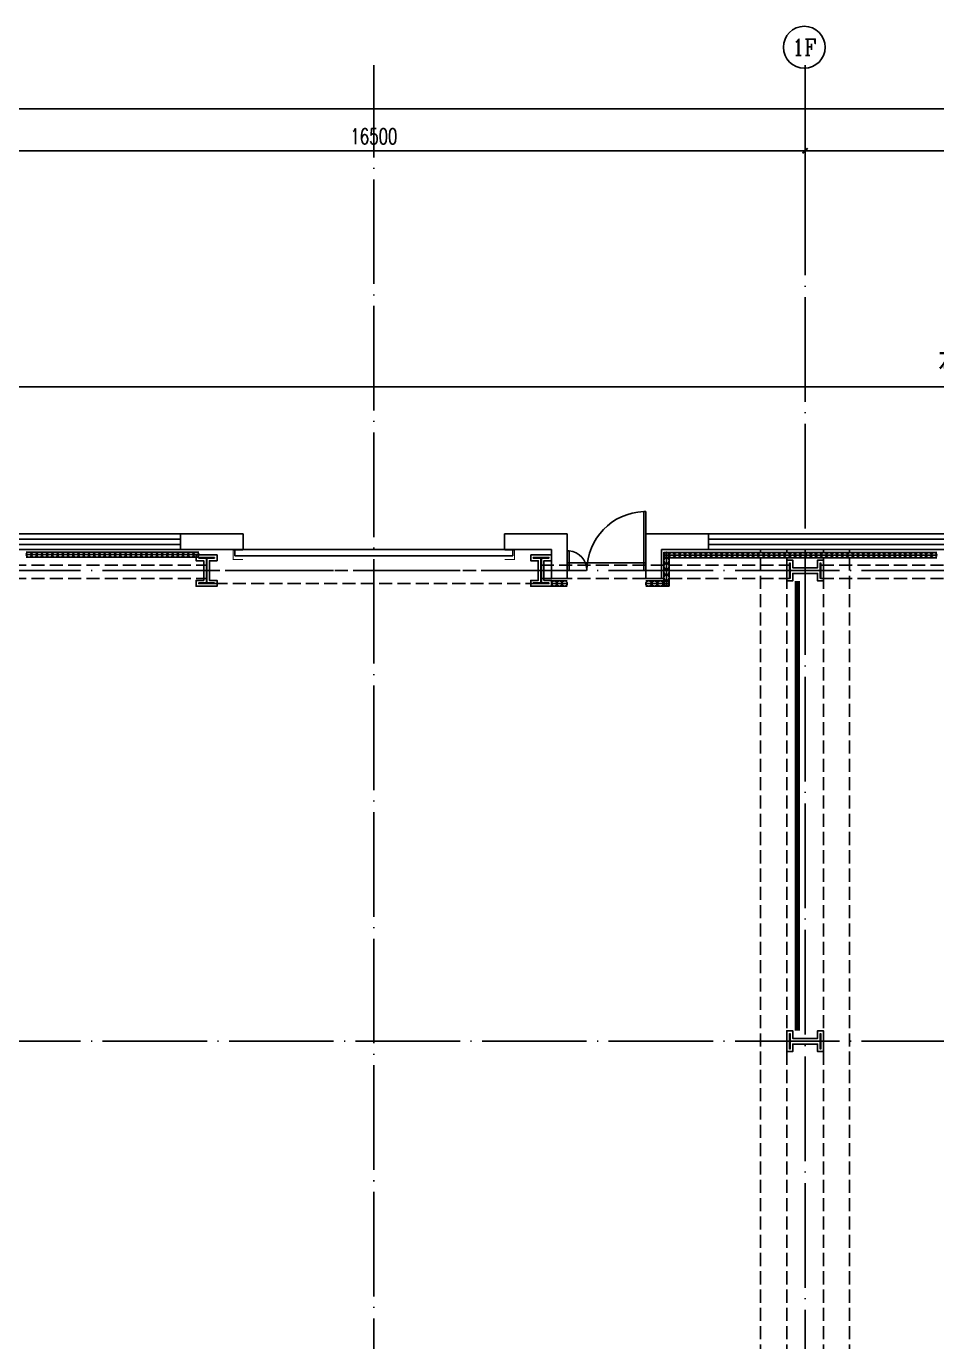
# Model space of a CAD drawing. Extents: x -555607 to 460190, y 498714 to 1664455.
# Drawn here: x -225354 to -207936, y 817074 to 842226 of the extents above; entities that cross this region are included whole.
import ezdxf
from ezdxf.enums import TextEntityAlignment as Align

# ---------------------------------------------------------------- set-up
doc = ezdxf.new("R2010")
doc.units = 0
doc.header["$LTSCALE"] = 1000
doc.header["$MEASUREMENT"] = 0
for name, pattern in [('10平面$0$DASH', [0.35, 0.25, -0.1]), ('CENTER', [2, 1.25, -0.25, 0.25, -0.25]), ('DASH', [0.35, 0.25, -0.1]), ('DOTE', [2.42, 2, -0.2, 0.02, -0.2])]:
    doc.linetypes.add(name, pattern=pattern)
doc.layers.get('Defpoints').update_dxf_attribs({"color": 210})
for name, color, linetype in [('10平面$0$WINDOW', 8, 'Continuous'), ('A-AXIS-D', 1, 'Continuous'), ('A-AXIS-DOTE', 14, 'DOTE'), ('A-AXIS-DP', 126, 'Continuous'), ('A-HATCH-2', 251, 'Continuous'), ('A-HRAIL', 250, 'Continuous'), ('A-SFCE', 30, 'Continuous'), ('AS-WALL', 40, 'Continuous'), ('TH_DIM', 3, 'Continuous'), ('建-窗', 8, 'Continuous')]:
    doc.layers.add(name, color=color, linetype=linetype)
doc.layers.add('S-col', color=2, linetype='Continuous', lineweight=0)
doc.layers.add('柱间支撑', color=6, linetype='CENTER', lineweight=0)
doc.styles.add('_TCH_AXIS', font='COMPLEX', dxfattribs={"bigfont": 'GBCBIG'})
doc.styles.add('_TCH_DIM_T3', font='SIMPLEX', dxfattribs={"width": 0.705882, "bigfont": 'GBCBIG'})
doc.styles.add('图框宋体', font='', dxfattribs={"width": 0.75})
doc.styles.get('图框宋体').set_extended_font_data('SimSun')
doc.dimstyles.new('_TCH_ARCH&&100', dxfattribs={"dimtxt": 297.5, "dimasz": 100, "dimexe": 100, "dimexo": 100, "dimgap": 126.25, "dimtad": 1, "dimdec": 0, "dimzin": 0, "dimdsep": 46, "dimtxsty": '_TCH_DIM_T3', "dimblk": 'ARCHTICK', "dimcen": 0.09, "dimclrt": 7, "dimazin": 2, "dimtfac": 1, "dimtdec": 0, "dimtix": 1, "dimtmove": 2, "dimatfit": 3, "dimfxl": 100, "dimtolj": 1, "dimtzin": 0, "dimarcsym": 0})
doc.dimstyles.new('_TCH_ARCH&&150', dxfattribs={"dimtxt": 446.25, "dimasz": 150, "dimexe": 375, "dimexo": 450, "dimgap": 150, "dimtad": 1, "dimdec": 0, "dimzin": 0, "dimdsep": 46, "dimtxsty": '_TCH_DIM_T3', "dimblk": 'ARCHTICK', "dimcen": 0.09, "dimclrt": 7, "dimazin": 2, "dimtfac": 1, "dimtdec": 0, "dimtix": 1, "dimtmove": 2, "dimatfit": 3, "dimfxl": 1, "dimtolj": 1, "dimtzin": 0, "dimarcsym": 0})

# ---------------------------------------------------------------- blocks, each defined once
blk = doc.blocks.new('10平面$0$$DorLib2D$00000126')
at = {"color": 0, "linetype": 'Continuous'}
for p, q in [((-0.532, 0.5), (-0.532, 0.9)), ((0.532, 0.9), (0.532, 0.5))]:
    blk.add_line(p, q, dxfattribs=at)
at = {"color": 0, "linetype": '10平面$0$DASH'}
for p, q in [((-0.532, 0.9), (0.532, 0.9)), ((-0.532, 0.5), (0.532, 0.5))]:
    blk.add_line(p, q, dxfattribs=at)
blk = doc.blocks.new('DOOR2DLIB$SYSLIB$00000123')
at = {"color": 0}
for p, q in [((0.475, -0.001), (0.475, 0.752)), ((0.475, 0.752), (0.5, 0.752)), ((0.5, -0.001), (0.5, 0.752)), ((-0.5, 0), (-0.5, 0.252)), ((-0.475, 0.252), (-0.5, 0.252)), ((-0.475, 0), (-0.475, 0.252)), ((-0.475, 0), (-0.5, 0)), ((0.475, -0.001), (0.5, -0.001))]:
    blk.add_line(p, q, dxfattribs=at)
for centre, radius, start, end in [((0.505, -0.002), 0.755, 92.2493, 179.7238), ((-0.501, 0.003), 0.251, 359.7899, 84.0974)]:
    blk.add_arc(centre, radius, start, end, dxfattribs=at)
blk = doc.blocks.new('G$C325EBD4F')
at = {"layer": '10平面$0$WINDOW'}
blk.add_line((5200, -50), (3700, -50), dxfattribs=at)
at = {"layer": 'AS-WALL'}
for p, q in [((3700, 250), (3400, 250)), ((3400, 250), (3400, -300)), ((3700, -50), (3700, 250)), ((5500, 250), (5200, 250)), ((5200, 250), (5200, -50)), ((5500, 250), (5500, -300)), ((3700, -50), (3700, -600)), ((5200, -50), (5200, -600)), ((3400, -300), (2500, -300)), ((2500, -600), (2500, -300)), ((6400, -300), (5500, -300)), ((6400, -600), (6400, -300)), ((3700, -600), (2500, -600)), ((6400, -600), (5200, -600))]:
    blk.add_line(p, q, dxfattribs=at)
at = {"layer": '10平面$0$WINDOW', "zscale": 300}
for name, p, xscale, yscale, rotation in [('DOOR2DLIB$SYSLIB$00000123', (4450, 100), -1500, 1500, 180.0000000000445), ('10平面$0$$DorLib2D$00000126', (0, -450), 5000, -300, 180.0000000000008)]:
    blk.add_blockref(name, p, dxfattribs=dict(at, xscale=xscale, yscale=yscale, rotation=rotation))
blk = doc.blocks.new('23124232432')
at = {"layer": '柱间支撑', "color": 250, "const_width": 100}
blk.add_lwpolyline([(-210604, 831620), (-210604, 823020)], dxfattribs=at)
blk = doc.blocks.new('_FZH')
at = {"layer": 'A-HATCH-2', "color": 8}
blk.add_lwpolyline([(-0.437, -0.25), (-0.437, 0.25), (-0.297, 0.25), (-0.297, 0.067), (0.298, 0.067), (0.298, 0.25), (0.438, 0.25), (0.438, -0.25), (0.298, -0.25), (0.298, -0.068), (-0.297, -0.068), (-0.297, -0.25)], close=True, dxfattribs=at)
at = {"layer": 'S-col', "color": 8}
blk.add_lwpolyline([(-0.375, -0.188), (-0.375, 0.187), (-0.36, 0.187), (-0.36, 0.005), (0.36, 0.005), (0.36, 0.187), (0.375, 0.187), (0.375, -0.188), (0.36, -0.188), (0.36, -0.005), (-0.36, -0.005), (-0.36, -0.188)], close=True, dxfattribs=at)
blk = doc.blocks.new('342343243')
at = {"layer": 'A-AXIS-DP', "color": 5}
blk.add_lwpolyline([(-155704, 832070), (-155404, 832070), (-155404, 832058), (-155550, 832058), (-155550, 831582), (-155404, 831582), (-155404, 831570), (-155704, 831570), (-155704, 831582), (-155558, 831582), (-155558, 832058), (-155704, 832058), (-155704, 832070)], close=True, dxfattribs=at)
at = {"layer": 'A-HATCH-2'}
blk.add_lwpolyline([(-155754, 832120), (-155354, 832120), (-155354, 832008), (-155500, 832008), (-155500, 831632), (-155354, 831632), (-155354, 831520), (-155754, 831520), (-155754, 831632), (-155608, 831632), (-155608, 832008), (-155754, 832008)], close=True, dxfattribs=at)
blk = doc.blocks.new('_ArchTick')
at = {"color": 0, "linetype": 'ByBlock', "const_width": 0.4}
blk.add_lwpolyline([(-0.5, -0.5), (0.5, 0.5)], dxfattribs=at)
blk = doc.blocks.new('*D172')
at = {"layer": 'A-AXIS-D', "color": 0, "lineweight": -2, "transparency": 16777216}
for p, q in [((-254554, 839140), (-254554, 840747)), ((-254554, 840647), (-128054, 840647)), ((-128054, 839140), (-128054, 840747))]:
    blk.add_line(p, q, dxfattribs=at)
at = {"layer": 'Defpoints', "color": 0, "transparency": 16777216}
for p in [(-128054, 840647), (-254554, 839040), (-128054, 839040)]:
    blk.add_point(p, dxfattribs=at)
at = {"layer": 'A-AXIS-D', "color": 0, "lineweight": -2, "transparency": 16777216, "xscale": 100, "yscale": 100, "zscale": 100, "rotation": 180}
blk.add_blockref('_ArchTick', (-254554, 840647), dxfattribs=at)
at = {"layer": 'A-AXIS-D', "color": 0, "lineweight": -2, "transparency": 16777216, "xscale": 100, "yscale": 100, "zscale": 100}
blk.add_blockref('_ArchTick', (-128054, 840647), dxfattribs=at)
at = {"layer": 'A-AXIS-D', "color": 7, "transparency": 16777216, "insert": (-191304, 840922), "char_height": 297.5, "attachment_point": 5, "style": '_TCH_DIM_T3'}
blk.add_mtext('\\A1;126500', dxfattribs=at)
blk = doc.blocks.new('*D274')
at = {"layer": 'A-AXIS-D', "color": 0, "lineweight": -2, "transparency": 16777216}
for p, q in [((-226954, 839040), (-226954, 839947)), ((-226954, 839847), (-210454, 839847)), ((-210454, 839040), (-210454, 839947))]:
    blk.add_line(p, q, dxfattribs=at)
at = {"layer": 'Defpoints', "color": 0, "transparency": 16777216}
for p in [(-210454, 839847), (-226954, 838940), (-210454, 838940)]:
    blk.add_point(p, dxfattribs=at)
at = {"layer": 'A-AXIS-D', "color": 0, "lineweight": -2, "transparency": 16777216, "xscale": 100, "yscale": 100, "zscale": 100, "rotation": 180}
blk.add_blockref('_ArchTick', (-226954, 839847), dxfattribs=at)
at = {"layer": 'A-AXIS-D', "color": 0, "lineweight": -2, "transparency": 16777216, "xscale": 100, "yscale": 100, "zscale": 100}
blk.add_blockref('_ArchTick', (-210454, 839847), dxfattribs=at)
at = {"layer": 'A-AXIS-D', "color": 7, "transparency": 16777216, "insert": (-218704, 840122), "char_height": 297.5, "attachment_point": 5, "style": '_TCH_DIM_T3'}
blk.add_mtext('\\A1;16500', dxfattribs=at)
blk = doc.blocks.new('*D275')
at = {"layer": 'A-AXIS-D', "color": 0, "lineweight": -2, "transparency": 16777216}
for p, q in [((-210454, 839040), (-210454, 839947)), ((-210454, 839847), (-193954, 839847)), ((-193954, 839040), (-193954, 839947))]:
    blk.add_line(p, q, dxfattribs=at)
at = {"layer": 'Defpoints', "color": 0, "transparency": 16777216}
for p in [(-193954, 839847), (-210454, 838940), (-193954, 838940)]:
    blk.add_point(p, dxfattribs=at)
at = {"layer": 'A-AXIS-D', "color": 0, "lineweight": -2, "transparency": 16777216, "xscale": 100, "yscale": 100, "zscale": 100, "rotation": 180}
blk.add_blockref('_ArchTick', (-210454, 839847), dxfattribs=at)
at = {"layer": 'A-AXIS-D', "color": 0, "lineweight": -2, "transparency": 16777216, "xscale": 100, "yscale": 100, "zscale": 100}
blk.add_blockref('_ArchTick', (-193954, 839847), dxfattribs=at)
at = {"layer": 'A-AXIS-D', "color": 7, "transparency": 16777216, "insert": (-202204, 840122), "char_height": 297.5, "attachment_point": 5, "style": '_TCH_DIM_T3'}
blk.add_mtext('\\A1;16500', dxfattribs=at)
blk = doc.blocks.new('WINDOW2DLIB$DYNSTYLE$00000005')
at = {"color": 0}
for points in [[(-0.5, 0.5), (-0.5, -0.5)], [(-0.5, 0.5), (0.5, 0.5)], [(0.5, -0.5), (0.5, 0.5)], [(0.5, 0.1667), (-0.5, 0.1667)], [(0.5, -0.1667), (-0.5, -0.1667)], [(-0.5, -0.5), (0.5, -0.5)]]:
    blk.add_lwpolyline(points, dxfattribs=at)
blk = doc.blocks.new('3333')
at = {"layer": 'A-SFCE', "color": 250, "const_width": 20}
blk.add_lwpolyline([(-227064, 766320), (-227064, 766510), (-227244, 766510), (-227244, 766320)], dxfattribs=at)
blk = doc.blocks.new('99平面图例外参$0$$LinePat$圆环')
for points in [[(0, 150), (300, 150)], [(0, 0), (300, 0)], [(0, -150), (300, -150)]]:
    blk.add_lwpolyline(points)
at = {"color": 0}
blk.add_circle((150, 0), 150, dxfattribs=at)
blk = doc.blocks.new('*D608')
at = {"layer": 'Defpoints', "color": 0, "transparency": 16777216}
for p in [(-177454, 835332), (-226954, 832930), (-177454, 832930)]:
    blk.add_point(p, dxfattribs=at)
at = {"layer": 'TH_DIM', "color": 0, "lineweight": -2, "transparency": 16777216}
for p, q in [((-226954, 833380), (-226954, 835707)), ((-177454, 833380), (-177454, 835707)), ((-226954, 835332), (-177454, 835332))]:
    blk.add_line(p, q, dxfattribs=at)
at = {"layer": 'TH_DIM', "color": 0, "lineweight": -2, "transparency": 16777216, "xscale": 150, "yscale": 150, "zscale": 150, "rotation": 180}
blk.add_blockref('_ArchTick', (-226954, 835332), dxfattribs=at)
at = {"layer": 'TH_DIM', "color": 0, "lineweight": -2, "transparency": 16777216, "xscale": 150, "yscale": 150, "zscale": 150}
blk.add_blockref('_ArchTick', (-177454, 835332), dxfattribs=at)
at = {"layer": 'TH_DIM', "color": 7, "transparency": 16777216, "insert": (-202204, 835780), "char_height": 446.25, "attachment_point": 5, "style": '图框宋体'}
blk.add_mtext('\\A1;本侧1G轴至1D轴储烟仓以下开窗(门)面积共计:17.93平方', dxfattribs=at)

msp = doc.modelspace()

# ---------------------------------------------------------------- linework, layer by layer
at = {"layer": 'A-AXIS-D'}
msp.add_circle((-210469.1, 841826.1), 400, dxfattribs=at)
at = {"layer": 'A-AXIS-DOTE', "color": 250}
for p, q in [((-218704.2, 735660), (-218704.2, 841482.3)), ((-210454.2, 735826.1), (-210454.2, 841482.3)), ((-144454.2, 831820), (-262046.4, 831820)), ((-144454.2, 822820), (-262046.4, 822820))]:
    msp.add_line(p, q, dxfattribs=at)
at = {"layer": 'A-HATCH-2', "color": 250, "linetype": 'DASH'}
for p, q in [((-211304.2, 741520), (-211304.2, 832220)), ((-210804.2, 741520), (-210804.2, 832220)), ((-210104.2, 741520), (-210104.2, 832220)), ((-209604.2, 741520), (-209604.2, 832220))]:
    msp.add_line(p, q, dxfattribs=at)
at = {"layer": 'A-SFCE', "color": 250, "linetype": 'DASH'}
for p, q in [((-226654.2, 831920), (-221900.2, 831920)), ((-221900.2, 831820), (-215508.2, 831820)), ((-215508.2, 831920), (-210754.2, 831920)), ((-210154.2, 831920), (-199154.2, 831920)), ((-226654.2, 831670), (-221900.2, 831670)), ((-221754.2, 831570), (-215654.2, 831570)), ((-215508.2, 831670), (-210754.2, 831670)), ((-210154.2, 831670), (-199154.2, 831670))]:
    msp.add_line(p, q, dxfattribs=at)
at = {"layer": 'AS-WALL'}
for p, q in [((-221204.2, 832520), (-222404.2, 832520)), ((-222404.2, 832520), (-222404.2, 832220)), ((-221204.2, 832220), (-221204.2, 832520)), ((-212304.2, 832520), (-212304.2, 832220)), ((-222404.2, 832220), (-221204.2, 832220))]:
    msp.add_line(p, q, dxfattribs=at)

# ---------------------------------------------------------------- block references
at = {"color": 250, "xscale": 800.0000000000005, "yscale": 800.0000000000005, "zscale": 800.0000000000005}
for p in [(-210454.2, 831820), (-210454.2, 822820)]:
    msp.add_blockref('_FZH', p, dxfattribs=at)
at = {"layer": 'A-AXIS-DP', "color": 250, "xscale": -1}
msp.add_blockref('342343243', (-377458.4, 0), dxfattribs=at)
at = {"layer": 'A-AXIS-DP', "color": 250}
msp.add_blockref('342343243', (-59950, 0), dxfattribs=at)
at = {"layer": 'A-HRAIL', "color": 250, "yscale": 0.3333333333111111, "zscale": 0.3333333333111111}
for p, xscale in [((-225254.2, 832124), -0.3333333334338121), ((-225154.2, 832124), -0.3333333334338121), ((-225054.2, 832124), -0.3333333334338121), ((-224954.2, 832124), -0.3333333334338121), ((-224854.2, 832124), -0.3333333334338121), ((-224754.2, 832124), -0.3333333334338121), ((-224654.2, 832124), -0.3333333334338121), ((-224554.2, 832124), -0.3333333334338121), ((-224454.2, 832124), -0.3333333334338121), ((-224354.2, 832124), -0.3333333334338121), ((-224254.2, 832124), -0.3333333334338121), ((-224154.2, 832124), -0.3333333334338121), ((-224054.2, 832124), -0.3333333334338121), ((-223954.2, 832124), -0.3333333334338121), ((-223854.2, 832124), -0.3333333334338121), ((-223754.2, 832124), -0.3333333334338121), ((-223654.2, 832124), -0.3333333334338121), ((-223554.2, 832124), -0.3333333334338121), ((-223454.2, 832124), -0.3333333334338121), ((-223354.2, 832124), -0.3333333334338121), ((-223254.2, 832124), -0.3333333334338121), ((-223154.2, 832124), -0.3333333334338121), ((-223054.2, 832124), -0.3333333334338121), ((-222954.2, 832124), -0.3333333334338121), ((-222854.2, 832124), -0.3333333334338121), ((-222754.2, 832124), -0.3333333334338121), ((-222654.2, 832124), -0.3333333334338121), ((-222554.2, 832124), -0.3333333334338121), ((-222454.2, 832124), -0.3333333334338121), ((-222354.2, 832124), -0.3333333334338121), ((-222254.2, 832124), -0.3333333334338121), ((-222154.2, 832124), -0.3333333334338121), ((-222054.2, 832124), -0.3333333334338121), ((-213053.8, 832114), -0.3344988349509453), ((-212953.5, 832114), -0.3344988349509453), ((-212853.1, 832114), -0.3344988349509453), ((-212752.8, 832114), -0.3344988349509453), ((-212652.4, 832114), -0.3344988349509453), ((-212552.1, 832114), -0.3344988349509453), ((-212451.7, 832114), -0.3344988349509453), ((-212351.4, 832114), -0.3344988349509453), ((-212251, 832114), -0.3344988349509453), ((-212150.7, 832114), -0.3344988349509453), ((-212050.3, 832114), -0.3344988349509453), ((-211950, 832114), -0.3344988349509453), ((-211849.6, 832114), -0.3344988349509453), ((-211749.3, 832114), -0.3344988349509453), ((-211648.9, 832114), -0.3344988349509453), ((-211548.6, 832114), -0.3344988349509453), ((-211448.2, 832114), -0.3344988349509453), ((-211347.9, 832114), -0.3344988349509453), ((-211247.5, 832114), -0.3344988349509453), ((-211147.2, 832114), -0.3344988349509453), ((-211046.8, 832114), -0.3344988349509453), ((-210946.5, 832114), -0.3344988349509453), ((-210846.1, 832114), -0.3344988349509453), ((-210745.8, 832114), -0.3344988349509453), ((-210645.4, 832114), -0.3344988349509453), ((-210545.1, 832114), -0.3344988349509453), ((-210444.7, 832114), -0.3344988349509453), ((-210344.4, 832114), -0.3344988349509453), ((-210244, 832114), -0.3344988349509453), ((-210143.7, 832114), -0.3344988349509453), ((-210043.3, 832114), -0.3344988349509453), ((-209943, 832114), -0.3344988349509453), ((-209842.6, 832114), -0.3344988349509453), ((-209742.3, 832114), -0.3344988349509453), ((-209641.9, 832114), -0.3344988349509453), ((-209541.6, 832114), -0.3344988349509453), ((-209441.2, 832114), -0.3344988349509453), ((-209340.9, 832114), -0.3344988349509453), ((-209240.5, 832114), -0.3344988349509453), ((-209140.2, 832114), -0.3344988349509453), ((-209039.8, 832114), -0.3344988349509453), ((-208939.5, 832114), -0.3344988349509453), ((-208839.1, 832114), -0.3344988349509453), ((-208738.8, 832114), -0.3344988349509453), ((-208638.5, 832114), -0.3344988349509453), ((-208538.1, 832114), -0.3344988349509453), ((-208437.8, 832114), -0.3344988349509453), ((-208337.4, 832114), -0.3344988349509453), ((-208237.1, 832114), -0.3344988349509453), ((-208136.7, 832114), -0.3344988349509453), ((-208036.4, 832114), -0.3344988349509453), ((-207936, 832114), -0.3344988349509453), ((-215204.2, 831570), -0.3333333120064927), ((-215104.2, 831570), -0.3333333120064927), ((-215004.2, 831570), -0.3333333120064927), ((-213391.7, 831570), -0.3749999999843617), ((-213279.2, 831570), -0.3749999999843617), ((-213166.7, 831570), -0.3749999999843617), ((-213054.2, 831570), -0.3749999999843617)]:
    msp.add_blockref('99平面图例外参$0$$LinePat$圆环', p, dxfattribs=dict(at, xscale=xscale))
at = {"layer": 'A-HRAIL', "color": 250, "xscale": -0.3611111226889233, "yscale": 0.3333333333111111, "zscale": 0.3333333333111111, "rotation": 270}
for p in [(-213104.2, 832061.7), (-213104.2, 831953.3), (-213104.2, 831845), (-213104.2, 831736.7), (-213104.2, 831628.3), (-213104.2, 831520)]:
    msp.add_blockref('99平面图例外参$0$$LinePat$圆环', p, dxfattribs=at)
at = {"layer": 'A-SFCE', "color": 250, "rotation": 90}
msp.add_blockref('3333', (545115, 1059274.2), dxfattribs=at)
at = {"layer": 'A-SFCE', "color": 250, "xscale": -1, "rotation": 270}
msp.add_blockref('3333', (-982525, 1059274.2), dxfattribs=at)
at = {"layer": 'AS-WALL', "xscale": -1, "rotation": 180}
msp.add_blockref('G$C325EBD4F', (-218704.2, 831920), dxfattribs=at)
at = {"layer": '建-窗', "zscale": 300}
for p, xscale, yscale, rotation in [((-224454.2, 832370), -4100, 300, 359.999999999996), ((-206004.2, 832370), 12600, -300, 180.0000000001271)]:
    msp.add_blockref('WINDOW2DLIB$DYNSTYLE$00000005', p, dxfattribs=dict(at, xscale=xscale, yscale=yscale, rotation=rotation))
at = {"layer": '柱间支撑'}
msp.add_blockref('23124232432', (0, 0), dxfattribs=at)

# ---------------------------------------------------------------- texts
at = {"layer": 'A-AXIS-D', "color": 7, "style": '_TCH_AXIS'}
msp.add_text('1F', height=314.07, dxfattribs=at).set_placement((-210700.9, 841669.1), (-210237.3, 841669.1), align=Align.FIT)

# ---------------------------------------------------------------- dimensions: what is measured, and where the dimension line sits
at = {"layer": 'A-AXIS-D'}
for base, p1, p2, text, picture, middle in [((-128054.2, 840646.7), (-254554.2, 839040), (-128054.2, 839040), '126500', '*D172', (-191304.2, 840921.7)), ((-210454.2, 839846.7), (-226954.2, 838940), (-210454.2, 838940), '16500', '*D274', (-218704.2, 840121.7)), ((-193954.2, 839846.7), (-210454.2, 838940), (-193954.2, 838940), '16500', '*D275', (-202204.2, 840121.7))]:
    dim = msp.add_linear_dim(base=base, p1=p1, p2=p2, angle=0, text=text, dimstyle='_TCH_ARCH&&100', override={"dimgap": 0}, dxfattribs=at)
    dim.commit()
    dim.dimension.update_dxf_attribs({"geometry": picture, "text_midpoint": middle, "dimtype": 129})
at = {"layer": 'TH_DIM', "color": 7}
dim = msp.add_aligned_dim(p1=(-226954.2, 832930), p2=(-177454.2, 832930), distance=2402, text='本侧1G轴至1D轴储烟仓以下开窗(门)面积共计:17.93平方', dimstyle='_TCH_ARCH&&150', override={"dimtxsty": '图框宋体'}, dxfattribs=at)
dim.commit()
dim.dimension.update_dxf_attribs({"geometry": '*D608', "text_midpoint": (-202204.2, 835779.9)})

doc.saveas('drawing.dxf')
